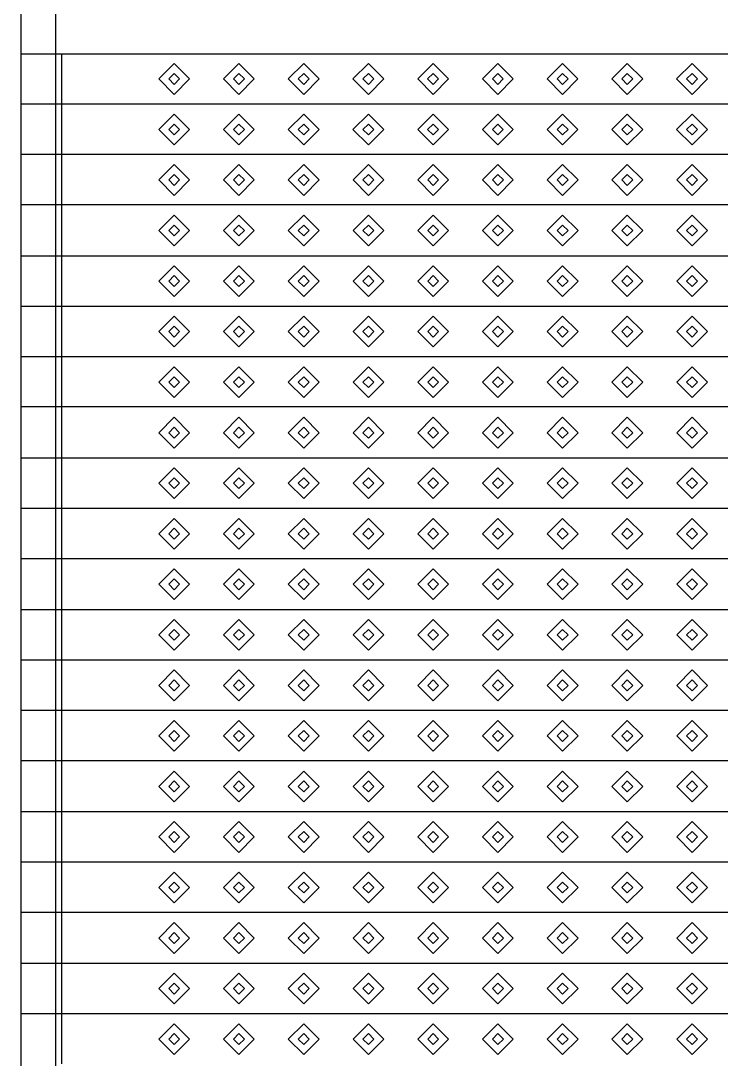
# Model space of a CAD drawing. Header units: metres. Extents: x 17 to 1264, y 17 to 859.
# Drawn here: x 453.6 to 571.9, y 478.3 to 653.7 of the extents above; entities that cross this region are included whole.
import ezdxf

# ---------------------------------------------------------------- set-up
doc = ezdxf.new("R2010")
doc.units = ezdxf.units.M
doc.layers.add('LINES', color=7, linetype='Continuous')
doc.layers.add('POLYLINES', color=4, linetype='Continuous')

msp = doc.modelspace()

# ---------------------------------------------------------------- linework, layer by layer
at = {"layer": 'LINES'}
for p, q in [((453.59, 792.86), (453.59, 205.06)), ((459.5, 223.49), (459.5, 767.95)), ((453.74, 648.14), (630.14, 648.14)), ((460.51, 631.15), (460.51, 648.14)), ((453.74, 639.65), (630.14, 639.65)), ((453.74, 631.15), (630.14, 631.15)), ((460.51, 614.02), (460.51, 631.15)), ((453.74, 622.66), (630.14, 622.66)), ((453.74, 614.02), (630.14, 614.02)), ((453.74, 605.52), (630.14, 605.52)), ((453.74, 597.02), (630.14, 597.02)), ((453.74, 588.53), (630.14, 588.53)), ((453.74, 579.89), (630.14, 579.89)), ((453.74, 571.39), (630.14, 571.39)), ((453.74, 562.9), (630.14, 562.9)), ((453.74, 554.26), (630.14, 554.26)), ((453.74, 545.76), (630.14, 545.76)), ((453.74, 537.26), (630.14, 537.26)), ((453.74, 528.77), (630.14, 528.77)), ((453.74, 520.13), (630.14, 520.13)), ((453.74, 511.63), (630.14, 511.63)), ((460.51, 494.5), (460.51, 511.63)), ((453.74, 503.14), (630.14, 503.14)), ((453.74, 494.5), (630.14, 494.5)), ((453.74, 486), (630.14, 486))]:
    msp.add_line(p, q, dxfattribs=at)
at = {"layer": 'POLYLINES'}
for points in [[(482.11, 643.88), (479.51, 646.48), (476.91, 643.88), (479.51, 641.28), (482.11, 643.88), (482.11, 643.88)], [(493.04, 643.88), (490.44, 646.48), (487.84, 643.88), (490.44, 641.28), (493.04, 643.88), (493.04, 643.88)], [(503.97, 643.88), (501.38, 646.48), (498.78, 643.88), (501.38, 641.28), (503.97, 643.88), (503.97, 643.88)], [(514.91, 643.88), (512.31, 646.48), (509.71, 643.88), (512.31, 641.28), (514.91, 643.88), (514.91, 643.88)], [(525.84, 643.88), (523.25, 646.48), (520.65, 643.88), (523.25, 641.28), (525.84, 643.88), (525.84, 643.88)], [(536.78, 643.88), (534.18, 646.48), (531.58, 643.88), (534.18, 641.28), (536.78, 643.88), (536.78, 643.88)], [(547.71, 643.88), (545.11, 646.48), (542.51, 643.88), (545.11, 641.28), (547.71, 643.88), (547.71, 643.88)], [(558.65, 643.88), (556.05, 646.48), (553.45, 643.88), (556.05, 641.28), (558.65, 643.88), (558.65, 643.88)], [(569.58, 643.88), (566.98, 646.48), (564.38, 643.88), (566.98, 641.28), (569.58, 643.88), (569.58, 643.88)], [(480.43, 643.88), (479.51, 644.8), (478.58, 643.88), (479.51, 642.96), (480.43, 643.88), (480.43, 643.88)], [(491.36, 643.88), (490.44, 644.8), (489.52, 643.88), (490.44, 642.96), (491.36, 643.88), (491.36, 643.88)], [(502.3, 643.88), (501.38, 644.8), (500.45, 643.88), (501.38, 642.96), (502.3, 643.88), (502.3, 643.88)], [(513.23, 643.88), (512.31, 644.8), (511.39, 643.88), (512.31, 642.96), (513.23, 643.88), (513.23, 643.88)], [(524.17, 643.88), (523.25, 644.8), (522.32, 643.88), (523.25, 642.96), (524.17, 643.88), (524.17, 643.88)], [(535.1, 643.88), (534.18, 644.8), (533.26, 643.88), (534.18, 642.96), (535.1, 643.88), (535.1, 643.88)], [(546.04, 643.88), (545.11, 644.8), (544.19, 643.88), (545.11, 642.96), (546.04, 643.88), (546.04, 643.88)], [(556.97, 643.88), (556.05, 644.8), (555.13, 643.88), (556.05, 642.96), (556.97, 643.88), (556.97, 643.88)], [(567.9, 643.88), (566.98, 644.8), (566.06, 643.88), (566.98, 642.96), (567.9, 643.88), (567.9, 643.88)], [(482.11, 635.34), (479.51, 637.94), (476.91, 635.34), (479.51, 632.74), (482.11, 635.34), (482.11, 635.34)], [(493.04, 635.34), (490.44, 637.94), (487.84, 635.34), (490.44, 632.74), (493.04, 635.34), (493.04, 635.34)], [(503.97, 635.34), (501.38, 637.94), (498.78, 635.34), (501.38, 632.74), (503.97, 635.34), (503.97, 635.34)], [(514.91, 635.34), (512.31, 637.94), (509.71, 635.34), (512.31, 632.74), (514.91, 635.34), (514.91, 635.34)], [(525.84, 635.34), (523.25, 637.94), (520.65, 635.34), (523.25, 632.74), (525.84, 635.34), (525.84, 635.34)], [(536.78, 635.34), (534.18, 637.94), (531.58, 635.34), (534.18, 632.74), (536.78, 635.34), (536.78, 635.34)], [(547.71, 635.34), (545.11, 637.94), (542.51, 635.34), (545.11, 632.74), (547.71, 635.34), (547.71, 635.34)], [(558.65, 635.34), (556.05, 637.94), (553.45, 635.34), (556.05, 632.74), (558.65, 635.34), (558.65, 635.34)], [(569.58, 635.34), (566.98, 637.94), (564.38, 635.34), (566.98, 632.74), (569.58, 635.34), (569.58, 635.34)], [(480.43, 635.34), (479.51, 636.26), (478.58, 635.34), (479.51, 634.42), (480.43, 635.34), (480.43, 635.34)], [(491.36, 635.34), (490.44, 636.26), (489.52, 635.34), (490.44, 634.42), (491.36, 635.34), (491.36, 635.34)], [(502.3, 635.34), (501.38, 636.26), (500.45, 635.34), (501.38, 634.42), (502.3, 635.34), (502.3, 635.34)], [(513.23, 635.34), (512.31, 636.26), (511.39, 635.34), (512.31, 634.42), (513.23, 635.34), (513.23, 635.34)], [(524.17, 635.34), (523.25, 636.26), (522.32, 635.34), (523.25, 634.42), (524.17, 635.34), (524.17, 635.34)], [(535.1, 635.34), (534.18, 636.26), (533.26, 635.34), (534.18, 634.42), (535.1, 635.34), (535.1, 635.34)], [(546.04, 635.34), (545.11, 636.26), (544.19, 635.34), (545.11, 634.42), (546.04, 635.34), (546.04, 635.34)], [(556.97, 635.34), (556.05, 636.26), (555.13, 635.34), (556.05, 634.42), (556.97, 635.34), (556.97, 635.34)], [(567.9, 635.34), (566.98, 636.26), (566.06, 635.34), (566.98, 634.42), (567.9, 635.34), (567.9, 635.34)], [(482.11, 626.82), (479.51, 629.41), (476.91, 626.82), (479.51, 624.22), (482.11, 626.82), (482.11, 626.82)], [(493.04, 626.82), (490.45, 629.41), (487.85, 626.82), (490.45, 624.22), (493.04, 626.82), (493.04, 626.82)], [(503.98, 626.82), (501.38, 629.41), (498.78, 626.82), (501.38, 624.22), (503.98, 626.82), (503.98, 626.82)], [(514.91, 626.82), (512.31, 629.41), (509.72, 626.82), (512.31, 624.22), (514.91, 626.82), (514.91, 626.82)], [(525.85, 626.82), (523.25, 629.41), (520.65, 626.82), (523.25, 624.22), (525.85, 626.82), (525.85, 626.82)], [(536.78, 626.82), (534.18, 629.41), (531.59, 626.82), (534.18, 624.22), (536.78, 626.82), (536.78, 626.82)], [(547.72, 626.82), (545.12, 629.41), (542.52, 626.82), (545.12, 624.22), (547.72, 626.82), (547.72, 626.82)], [(558.65, 626.82), (556.05, 629.41), (553.45, 626.82), (556.05, 624.22), (558.65, 626.82), (558.65, 626.82)], [(569.59, 626.82), (566.99, 629.41), (564.39, 626.82), (566.99, 624.22), (569.59, 626.82), (569.59, 626.82)], [(480.43, 626.82), (479.51, 627.74), (478.59, 626.82), (479.51, 625.89), (480.43, 626.82), (480.43, 626.82)], [(491.37, 626.82), (490.45, 627.74), (489.52, 626.82), (490.45, 625.89), (491.37, 626.82), (491.37, 626.82)], [(502.3, 626.82), (501.38, 627.74), (500.46, 626.82), (501.38, 625.89), (502.3, 626.82), (502.3, 626.82)], [(513.24, 626.82), (512.31, 627.74), (511.39, 626.82), (512.31, 625.89), (513.24, 626.82), (513.24, 626.82)], [(524.17, 626.82), (523.25, 627.74), (522.33, 626.82), (523.25, 625.89), (524.17, 626.82), (524.17, 626.82)], [(535.11, 626.82), (534.18, 627.74), (533.26, 626.82), (534.18, 625.89), (535.11, 626.82), (535.11, 626.82)], [(546.04, 626.82), (545.12, 627.74), (544.2, 626.82), (545.12, 625.89), (546.04, 626.82), (546.04, 626.82)], [(556.97, 626.82), (556.05, 627.74), (555.13, 626.82), (556.05, 625.89), (556.97, 626.82), (556.97, 626.82)], [(567.91, 626.82), (566.99, 627.74), (566.06, 626.82), (566.99, 625.89), (567.91, 626.82), (567.91, 626.82)], [(482.11, 618.28), (479.51, 620.88), (476.91, 618.28), (479.51, 615.68), (482.11, 618.28), (482.11, 618.28)], [(480.43, 618.28), (479.51, 619.2), (478.59, 618.28), (479.51, 617.36), (480.43, 618.28), (480.43, 618.28)], [(493.04, 618.28), (490.45, 620.88), (487.85, 618.28), (490.45, 615.68), (493.04, 618.28), (493.04, 618.28)], [(491.37, 618.28), (490.45, 619.2), (489.52, 618.28), (490.45, 617.36), (491.37, 618.28), (491.37, 618.28)], [(503.98, 618.28), (501.38, 620.88), (498.78, 618.28), (501.38, 615.68), (503.98, 618.28), (503.98, 618.28)], [(502.3, 618.28), (501.38, 619.2), (500.46, 618.28), (501.38, 617.36), (502.3, 618.28), (502.3, 618.28)], [(514.91, 618.28), (512.31, 620.88), (509.72, 618.28), (512.31, 615.68), (514.91, 618.28), (514.91, 618.28)], [(513.24, 618.28), (512.31, 619.2), (511.39, 618.28), (512.31, 617.36), (513.24, 618.28), (513.24, 618.28)], [(525.85, 618.28), (523.25, 620.88), (520.65, 618.28), (523.25, 615.68), (525.85, 618.28), (525.85, 618.28)], [(524.17, 618.28), (523.25, 619.2), (522.33, 618.28), (523.25, 617.36), (524.17, 618.28), (524.17, 618.28)], [(536.78, 618.28), (534.18, 620.88), (531.59, 618.28), (534.18, 615.68), (536.78, 618.28), (536.78, 618.28)], [(535.11, 618.28), (534.18, 619.2), (533.26, 618.28), (534.18, 617.36), (535.11, 618.28), (535.11, 618.28)], [(547.72, 618.28), (545.12, 620.88), (542.52, 618.28), (545.12, 615.68), (547.72, 618.28), (547.72, 618.28)], [(546.04, 618.28), (545.12, 619.2), (544.2, 618.28), (545.12, 617.36), (546.04, 618.28), (546.04, 618.28)], [(558.65, 618.28), (556.05, 620.88), (553.45, 618.28), (556.05, 615.68), (558.65, 618.28), (558.65, 618.28)], [(556.97, 618.28), (556.05, 619.2), (555.13, 618.28), (556.05, 617.36), (556.97, 618.28), (556.97, 618.28)], [(569.59, 618.28), (566.99, 620.88), (564.39, 618.28), (566.99, 615.68), (569.59, 618.28), (569.59, 618.28)], [(567.91, 618.28), (566.99, 619.2), (566.06, 618.28), (566.99, 617.36), (567.91, 618.28), (567.91, 618.28)], [(460.51, 605.52), (460.51, 614.02), (621.93, 614.02), (621.93, 605.52)], [(482.11, 609.74), (479.51, 612.34), (476.91, 609.74), (479.51, 607.15), (482.11, 609.74), (482.11, 609.74)], [(493.04, 609.74), (490.45, 612.34), (487.85, 609.74), (490.45, 607.15), (493.04, 609.74), (493.04, 609.74)], [(503.98, 609.74), (501.38, 612.34), (498.78, 609.74), (501.38, 607.15), (503.98, 609.74), (503.98, 609.74)], [(514.91, 609.74), (512.31, 612.34), (509.72, 609.74), (512.31, 607.15), (514.91, 609.74), (514.91, 609.74)], [(525.85, 609.74), (523.25, 612.34), (520.65, 609.74), (523.25, 607.15), (525.85, 609.74), (525.85, 609.74)], [(536.78, 609.74), (534.18, 612.34), (531.59, 609.74), (534.18, 607.15), (536.78, 609.74), (536.78, 609.74)], [(547.72, 609.74), (545.12, 612.34), (542.52, 609.74), (545.12, 607.15), (547.72, 609.74), (547.72, 609.74)], [(558.65, 609.74), (556.05, 612.34), (553.45, 609.74), (556.05, 607.15), (558.65, 609.74), (558.65, 609.74)], [(569.59, 609.74), (566.99, 612.34), (564.39, 609.74), (566.99, 607.15), (569.59, 609.74), (569.59, 609.74)], [(480.43, 609.74), (479.51, 610.67), (478.59, 609.74), (479.51, 608.82), (480.43, 609.74), (480.43, 609.74)], [(491.37, 609.74), (490.45, 610.67), (489.52, 609.74), (490.45, 608.82), (491.37, 609.74), (491.37, 609.74)], [(502.3, 609.74), (501.38, 610.67), (500.46, 609.74), (501.38, 608.82), (502.3, 609.74), (502.3, 609.74)], [(513.24, 609.74), (512.31, 610.67), (511.39, 609.74), (512.31, 608.82), (513.24, 609.74), (513.24, 609.74)], [(524.17, 609.74), (523.25, 610.67), (522.33, 609.74), (523.25, 608.82), (524.17, 609.74), (524.17, 609.74)], [(535.11, 609.74), (534.18, 610.67), (533.26, 609.74), (534.18, 608.82), (535.11, 609.74), (535.11, 609.74)], [(546.04, 609.74), (545.12, 610.67), (544.2, 609.74), (545.12, 608.82), (546.04, 609.74), (546.04, 609.74)], [(556.97, 609.74), (556.05, 610.67), (555.13, 609.74), (556.05, 608.82), (556.97, 609.74), (556.97, 609.74)], [(567.91, 609.74), (566.99, 610.67), (566.06, 609.74), (566.99, 608.82), (567.91, 609.74), (567.91, 609.74)], [(460.51, 597.02), (460.51, 605.52), (621.93, 605.52), (621.93, 597.02)], [(482.11, 601.21), (479.51, 603.81), (476.91, 601.21), (479.51, 598.61), (482.11, 601.21), (482.11, 601.21)], [(493.04, 601.21), (490.45, 603.81), (487.85, 601.21), (490.45, 598.61), (493.04, 601.21), (493.04, 601.21)], [(503.98, 601.21), (501.38, 603.81), (498.78, 601.21), (501.38, 598.61), (503.98, 601.21), (503.98, 601.21)], [(514.91, 601.21), (512.31, 603.81), (509.72, 601.21), (512.31, 598.61), (514.91, 601.21), (514.91, 601.21)], [(525.85, 601.21), (523.25, 603.81), (520.65, 601.21), (523.25, 598.61), (525.85, 601.21), (525.85, 601.21)], [(536.78, 601.21), (534.18, 603.81), (531.59, 601.21), (534.18, 598.61), (536.78, 601.21), (536.78, 601.21)], [(547.72, 601.21), (545.12, 603.81), (542.52, 601.21), (545.12, 598.61), (547.72, 601.21), (547.72, 601.21)], [(558.65, 601.21), (556.05, 603.81), (553.45, 601.21), (556.05, 598.61), (558.65, 601.21), (558.65, 601.21)], [(569.59, 601.21), (566.99, 603.81), (564.39, 601.21), (566.99, 598.61), (569.59, 601.21), (569.59, 601.21)], [(480.43, 601.21), (479.51, 602.13), (478.59, 601.21), (479.51, 600.29), (480.43, 601.21), (480.43, 601.21)], [(491.37, 601.21), (490.45, 602.13), (489.52, 601.21), (490.45, 600.29), (491.37, 601.21), (491.37, 601.21)], [(502.3, 601.21), (501.38, 602.13), (500.46, 601.21), (501.38, 600.29), (502.3, 601.21), (502.3, 601.21)], [(513.24, 601.21), (512.31, 602.13), (511.39, 601.21), (512.31, 600.29), (513.24, 601.21), (513.24, 601.21)], [(524.17, 601.21), (523.25, 602.13), (522.33, 601.21), (523.25, 600.29), (524.17, 601.21), (524.17, 601.21)], [(535.11, 601.21), (534.18, 602.13), (533.26, 601.21), (534.18, 600.29), (535.11, 601.21), (535.11, 601.21)], [(546.04, 601.21), (545.12, 602.13), (544.2, 601.21), (545.12, 600.29), (546.04, 601.21), (546.04, 601.21)], [(556.97, 601.21), (556.05, 602.13), (555.13, 601.21), (556.05, 600.29), (556.97, 601.21), (556.97, 601.21)], [(567.91, 601.21), (566.99, 602.13), (566.06, 601.21), (566.99, 600.29), (567.91, 601.21), (567.91, 601.21)], [(460.51, 588.53), (460.51, 597.02), (621.93, 597.02), (621.93, 588.53)], [(482.11, 592.67), (479.51, 595.27), (476.91, 592.67), (479.51, 590.07), (482.11, 592.67), (482.11, 592.67)], [(493.04, 592.67), (490.45, 595.27), (487.85, 592.67), (490.45, 590.07), (493.04, 592.67), (493.04, 592.67)], [(503.98, 592.67), (501.38, 595.27), (498.78, 592.67), (501.38, 590.07), (503.98, 592.67), (503.98, 592.67)], [(514.91, 592.67), (512.31, 595.27), (509.72, 592.67), (512.31, 590.07), (514.91, 592.67), (514.91, 592.67)], [(525.85, 592.67), (523.25, 595.27), (520.65, 592.67), (523.25, 590.07), (525.85, 592.67), (525.85, 592.67)], [(536.78, 592.67), (534.18, 595.27), (531.59, 592.67), (534.18, 590.07), (536.78, 592.67), (536.78, 592.67)], [(547.72, 592.67), (545.12, 595.27), (542.52, 592.67), (545.12, 590.07), (547.72, 592.67), (547.72, 592.67)], [(558.65, 592.67), (556.05, 595.27), (553.45, 592.67), (556.05, 590.07), (558.65, 592.67), (558.65, 592.67)], [(569.59, 592.67), (566.99, 595.27), (564.39, 592.67), (566.99, 590.07), (569.59, 592.67), (569.59, 592.67)], [(480.43, 592.67), (479.51, 593.59), (478.59, 592.67), (479.51, 591.75), (480.43, 592.67), (480.43, 592.67)], [(491.37, 592.67), (490.45, 593.59), (489.52, 592.67), (490.45, 591.75), (491.37, 592.67), (491.37, 592.67)], [(502.3, 592.67), (501.38, 593.59), (500.46, 592.67), (501.38, 591.75), (502.3, 592.67), (502.3, 592.67)], [(513.24, 592.67), (512.31, 593.59), (511.39, 592.67), (512.31, 591.75), (513.24, 592.67), (513.24, 592.67)], [(524.17, 592.67), (523.25, 593.59), (522.33, 592.67), (523.25, 591.75), (524.17, 592.67), (524.17, 592.67)], [(535.11, 592.67), (534.18, 593.59), (533.26, 592.67), (534.18, 591.75), (535.11, 592.67), (535.11, 592.67)], [(546.04, 592.67), (545.12, 593.59), (544.2, 592.67), (545.12, 591.75), (546.04, 592.67), (546.04, 592.67)], [(556.97, 592.67), (556.05, 593.59), (555.13, 592.67), (556.05, 591.75), (556.97, 592.67), (556.97, 592.67)], [(567.91, 592.67), (566.99, 593.59), (566.06, 592.67), (566.99, 591.75), (567.91, 592.67), (567.91, 592.67)], [(460.51, 579.89), (460.51, 588.53), (621.93, 588.53), (621.93, 579.89)], [(482.11, 584.13), (479.51, 586.73), (476.91, 584.13), (479.51, 581.54), (482.11, 584.13), (482.11, 584.13)], [(493.04, 584.13), (490.45, 586.73), (487.85, 584.13), (490.45, 581.54), (493.04, 584.13), (493.04, 584.13)], [(503.98, 584.13), (501.38, 586.73), (498.78, 584.13), (501.38, 581.54), (503.98, 584.13), (503.98, 584.13)], [(514.91, 584.13), (512.31, 586.73), (509.72, 584.13), (512.31, 581.54), (514.91, 584.13), (514.91, 584.13)], [(525.85, 584.13), (523.25, 586.73), (520.65, 584.13), (523.25, 581.54), (525.85, 584.13), (525.85, 584.13)], [(536.78, 584.13), (534.18, 586.73), (531.59, 584.13), (534.18, 581.54), (536.78, 584.13), (536.78, 584.13)], [(547.72, 584.13), (545.12, 586.73), (542.52, 584.13), (545.12, 581.54), (547.72, 584.13), (547.72, 584.13)], [(558.65, 584.13), (556.05, 586.73), (553.45, 584.13), (556.05, 581.54), (558.65, 584.13), (558.65, 584.13)], [(569.59, 584.13), (566.99, 586.73), (564.39, 584.13), (566.99, 581.54), (569.59, 584.13), (569.59, 584.13)], [(480.43, 584.13), (479.51, 585.06), (478.59, 584.13), (479.51, 583.21), (480.43, 584.13), (480.43, 584.13)], [(491.37, 584.13), (490.45, 585.06), (489.52, 584.13), (490.45, 583.21), (491.37, 584.13), (491.37, 584.13)], [(502.3, 584.13), (501.38, 585.06), (500.46, 584.13), (501.38, 583.21), (502.3, 584.13), (502.3, 584.13)], [(513.24, 584.13), (512.31, 585.06), (511.39, 584.13), (512.31, 583.21), (513.24, 584.13), (513.24, 584.13)], [(524.17, 584.13), (523.25, 585.06), (522.33, 584.13), (523.25, 583.21), (524.17, 584.13), (524.17, 584.13)], [(535.11, 584.13), (534.18, 585.06), (533.26, 584.13), (534.18, 583.21), (535.11, 584.13), (535.11, 584.13)], [(546.04, 584.13), (545.12, 585.06), (544.2, 584.13), (545.12, 583.21), (546.04, 584.13), (546.04, 584.13)], [(556.97, 584.13), (556.05, 585.06), (555.13, 584.13), (556.05, 583.21), (556.97, 584.13), (556.97, 584.13)], [(567.91, 584.13), (566.99, 585.06), (566.06, 584.13), (566.99, 583.21), (567.91, 584.13), (567.91, 584.13)], [(460.51, 571.39), (460.51, 579.89), (621.93, 579.89), (621.93, 571.39)], [(482.11, 575.6), (479.51, 578.2), (476.91, 575.6), (479.51, 573), (482.11, 575.6), (482.11, 575.6)], [(493.04, 575.6), (490.45, 578.2), (487.85, 575.6), (490.45, 573), (493.04, 575.6), (493.04, 575.6)], [(503.98, 575.6), (501.38, 578.2), (498.78, 575.6), (501.38, 573), (503.98, 575.6), (503.98, 575.6)], [(514.91, 575.6), (512.31, 578.2), (509.72, 575.6), (512.31, 573), (514.91, 575.6), (514.91, 575.6)], [(525.85, 575.6), (523.25, 578.2), (520.65, 575.6), (523.25, 573), (525.85, 575.6), (525.85, 575.6)], [(536.78, 575.6), (534.18, 578.2), (531.59, 575.6), (534.18, 573), (536.78, 575.6), (536.78, 575.6)], [(547.72, 575.6), (545.12, 578.2), (542.52, 575.6), (545.12, 573), (547.72, 575.6), (547.72, 575.6)], [(558.65, 575.6), (556.05, 578.2), (553.45, 575.6), (556.05, 573), (558.65, 575.6), (558.65, 575.6)], [(569.59, 575.6), (566.99, 578.2), (564.39, 575.6), (566.99, 573), (569.59, 575.6), (569.59, 575.6)], [(480.43, 575.6), (479.51, 576.52), (478.59, 575.6), (479.51, 574.68), (480.43, 575.6), (480.43, 575.6)], [(491.37, 575.6), (490.45, 576.52), (489.52, 575.6), (490.45, 574.68), (491.37, 575.6), (491.37, 575.6)], [(502.3, 575.6), (501.38, 576.52), (500.46, 575.6), (501.38, 574.68), (502.3, 575.6), (502.3, 575.6)], [(513.24, 575.6), (512.31, 576.52), (511.39, 575.6), (512.31, 574.68), (513.24, 575.6), (513.24, 575.6)], [(524.17, 575.6), (523.25, 576.52), (522.33, 575.6), (523.25, 574.68), (524.17, 575.6), (524.17, 575.6)], [(535.11, 575.6), (534.18, 576.52), (533.26, 575.6), (534.18, 574.68), (535.11, 575.6), (535.11, 575.6)], [(546.04, 575.6), (545.12, 576.52), (544.2, 575.6), (545.12, 574.68), (546.04, 575.6), (546.04, 575.6)], [(556.97, 575.6), (556.05, 576.52), (555.13, 575.6), (556.05, 574.68), (556.97, 575.6), (556.97, 575.6)], [(567.91, 575.6), (566.99, 576.52), (566.06, 575.6), (566.99, 574.68), (567.91, 575.6), (567.91, 575.6)], [(460.51, 562.9), (460.51, 571.39), (621.93, 571.39), (621.93, 562.9)], [(482.11, 567.06), (479.51, 569.66), (476.91, 567.06), (479.51, 564.46), (482.11, 567.06), (482.11, 567.06)], [(493.04, 567.06), (490.45, 569.66), (487.85, 567.06), (490.45, 564.46), (493.04, 567.06), (493.04, 567.06)], [(503.98, 567.06), (501.38, 569.66), (498.78, 567.06), (501.38, 564.46), (503.98, 567.06), (503.98, 567.06)], [(514.91, 567.06), (512.31, 569.66), (509.72, 567.06), (512.31, 564.46), (514.91, 567.06), (514.91, 567.06)], [(525.85, 567.06), (523.25, 569.66), (520.65, 567.06), (523.25, 564.46), (525.85, 567.06), (525.85, 567.06)], [(536.78, 567.06), (534.18, 569.66), (531.59, 567.06), (534.18, 564.46), (536.78, 567.06), (536.78, 567.06)], [(547.72, 567.06), (545.12, 569.66), (542.52, 567.06), (545.12, 564.46), (547.72, 567.06), (547.72, 567.06)], [(558.65, 567.06), (556.05, 569.66), (553.45, 567.06), (556.05, 564.46), (558.65, 567.06), (558.65, 567.06)], [(569.59, 567.06), (566.99, 569.66), (564.39, 567.06), (566.99, 564.46), (569.59, 567.06), (569.59, 567.06)], [(480.43, 567.06), (479.51, 567.98), (478.59, 567.06), (479.51, 566.14), (480.43, 567.06), (480.43, 567.06)], [(491.37, 567.06), (490.45, 567.98), (489.52, 567.06), (490.45, 566.14), (491.37, 567.06), (491.37, 567.06)], [(502.3, 567.06), (501.38, 567.98), (500.46, 567.06), (501.38, 566.14), (502.3, 567.06), (502.3, 567.06)], [(513.24, 567.06), (512.31, 567.98), (511.39, 567.06), (512.31, 566.14), (513.24, 567.06), (513.24, 567.06)], [(524.17, 567.06), (523.25, 567.98), (522.33, 567.06), (523.25, 566.14), (524.17, 567.06), (524.17, 567.06)], [(535.11, 567.06), (534.18, 567.98), (533.26, 567.06), (534.18, 566.14), (535.11, 567.06), (535.11, 567.06)], [(546.04, 567.06), (545.12, 567.98), (544.2, 567.06), (545.12, 566.14), (546.04, 567.06), (546.04, 567.06)], [(556.97, 567.06), (556.05, 567.98), (555.13, 567.06), (556.05, 566.14), (556.97, 567.06), (556.97, 567.06)], [(567.91, 567.06), (566.99, 567.98), (566.06, 567.06), (566.99, 566.14), (567.91, 567.06), (567.91, 567.06)], [(460.51, 554.26), (460.51, 562.9), (621.93, 562.9), (621.93, 554.26)], [(482.11, 558.52), (479.51, 561.12), (476.91, 558.52), (479.51, 555.93), (482.11, 558.52), (482.11, 558.52)], [(493.04, 558.52), (490.45, 561.12), (487.85, 558.52), (490.45, 555.93), (493.04, 558.52), (493.04, 558.52)], [(503.98, 558.52), (501.38, 561.12), (498.78, 558.52), (501.38, 555.93), (503.98, 558.52), (503.98, 558.52)], [(514.91, 558.52), (512.31, 561.12), (509.72, 558.52), (512.31, 555.93), (514.91, 558.52), (514.91, 558.52)], [(525.85, 558.52), (523.25, 561.12), (520.65, 558.52), (523.25, 555.93), (525.85, 558.52), (525.85, 558.52)], [(536.78, 558.52), (534.18, 561.12), (531.59, 558.52), (534.18, 555.93), (536.78, 558.52), (536.78, 558.52)], [(547.72, 558.52), (545.12, 561.12), (542.52, 558.52), (545.12, 555.93), (547.72, 558.52), (547.72, 558.52)], [(558.65, 558.52), (556.05, 561.12), (553.45, 558.52), (556.05, 555.93), (558.65, 558.52), (558.65, 558.52)], [(569.59, 558.52), (566.99, 561.12), (564.39, 558.52), (566.99, 555.93), (569.59, 558.52), (569.59, 558.52)], [(480.43, 558.52), (479.51, 559.45), (478.59, 558.52), (479.51, 557.6), (480.43, 558.52), (480.43, 558.52)], [(491.37, 558.52), (490.45, 559.45), (489.52, 558.52), (490.45, 557.6), (491.37, 558.52), (491.37, 558.52)], [(502.3, 558.52), (501.38, 559.45), (500.46, 558.52), (501.38, 557.6), (502.3, 558.52), (502.3, 558.52)], [(513.24, 558.52), (512.31, 559.45), (511.39, 558.52), (512.31, 557.6), (513.24, 558.52), (513.24, 558.52)], [(524.17, 558.52), (523.25, 559.45), (522.33, 558.52), (523.25, 557.6), (524.17, 558.52), (524.17, 558.52)], [(535.11, 558.52), (534.18, 559.45), (533.26, 558.52), (534.18, 557.6), (535.11, 558.52), (535.11, 558.52)], [(546.04, 558.52), (545.12, 559.45), (544.2, 558.52), (545.12, 557.6), (546.04, 558.52), (546.04, 558.52)], [(556.97, 558.52), (556.05, 559.45), (555.13, 558.52), (556.05, 557.6), (556.97, 558.52), (556.97, 558.52)], [(567.91, 558.52), (566.99, 559.45), (566.06, 558.52), (566.99, 557.6), (567.91, 558.52), (567.91, 558.52)], [(460.51, 545.76), (460.51, 554.26), (621.93, 554.26), (621.93, 545.76)], [(482.11, 549.99), (479.51, 552.59), (476.91, 549.99), (479.51, 547.39), (482.11, 549.99), (482.11, 549.99)], [(493.04, 549.99), (490.45, 552.59), (487.85, 549.99), (490.45, 547.39), (493.04, 549.99), (493.04, 549.99)], [(503.98, 549.99), (501.38, 552.59), (498.78, 549.99), (501.38, 547.39), (503.98, 549.99), (503.98, 549.99)], [(514.91, 549.99), (512.31, 552.59), (509.72, 549.99), (512.31, 547.39), (514.91, 549.99), (514.91, 549.99)], [(525.85, 549.99), (523.25, 552.59), (520.65, 549.99), (523.25, 547.39), (525.85, 549.99), (525.85, 549.99)], [(536.78, 549.99), (534.18, 552.59), (531.59, 549.99), (534.18, 547.39), (536.78, 549.99), (536.78, 549.99)], [(547.72, 549.99), (545.12, 552.59), (542.52, 549.99), (545.12, 547.39), (547.72, 549.99), (547.72, 549.99)], [(558.65, 549.99), (556.05, 552.59), (553.45, 549.99), (556.05, 547.39), (558.65, 549.99), (558.65, 549.99)], [(569.59, 549.99), (566.99, 552.59), (564.39, 549.99), (566.99, 547.39), (569.59, 549.99), (569.59, 549.99)], [(480.43, 549.99), (479.51, 550.91), (478.59, 549.99), (479.51, 549.07), (480.43, 549.99), (480.43, 549.99)], [(491.37, 549.99), (490.45, 550.91), (489.52, 549.99), (490.45, 549.07), (491.37, 549.99), (491.37, 549.99)], [(502.3, 549.99), (501.38, 550.91), (500.46, 549.99), (501.38, 549.07), (502.3, 549.99), (502.3, 549.99)], [(513.24, 549.99), (512.31, 550.91), (511.39, 549.99), (512.31, 549.07), (513.24, 549.99), (513.24, 549.99)], [(524.17, 549.99), (523.25, 550.91), (522.33, 549.99), (523.25, 549.07), (524.17, 549.99), (524.17, 549.99)], [(535.11, 549.99), (534.18, 550.91), (533.26, 549.99), (534.18, 549.07), (535.11, 549.99), (535.11, 549.99)], [(546.04, 549.99), (545.12, 550.91), (544.2, 549.99), (545.12, 549.07), (546.04, 549.99), (546.04, 549.99)], [(556.97, 549.99), (556.05, 550.91), (555.13, 549.99), (556.05, 549.07), (556.97, 549.99), (556.97, 549.99)], [(567.91, 549.99), (566.99, 550.91), (566.06, 549.99), (566.99, 549.07), (567.91, 549.99), (567.91, 549.99)], [(460.51, 537.26), (460.51, 545.76), (621.93, 545.76), (621.93, 537.26)], [(482.11, 541.45), (479.51, 544.05), (476.91, 541.45), (479.51, 538.85), (482.11, 541.45), (482.11, 541.45)], [(493.04, 541.45), (490.45, 544.05), (487.85, 541.45), (490.45, 538.85), (493.04, 541.45), (493.04, 541.45)], [(503.98, 541.45), (501.38, 544.05), (498.78, 541.45), (501.38, 538.85), (503.98, 541.45), (503.98, 541.45)], [(514.91, 541.45), (512.31, 544.05), (509.72, 541.45), (512.31, 538.85), (514.91, 541.45), (514.91, 541.45)], [(525.85, 541.45), (523.25, 544.05), (520.65, 541.45), (523.25, 538.85), (525.85, 541.45), (525.85, 541.45)], [(536.78, 541.45), (534.18, 544.05), (531.59, 541.45), (534.18, 538.85), (536.78, 541.45), (536.78, 541.45)], [(547.72, 541.45), (545.12, 544.05), (542.52, 541.45), (545.12, 538.85), (547.72, 541.45), (547.72, 541.45)], [(558.65, 541.45), (556.05, 544.05), (553.45, 541.45), (556.05, 538.85), (558.65, 541.45), (558.65, 541.45)], [(569.59, 541.45), (566.99, 544.05), (564.39, 541.45), (566.99, 538.85), (569.59, 541.45), (569.59, 541.45)], [(480.43, 541.45), (479.51, 542.37), (478.59, 541.45), (479.51, 540.53), (480.43, 541.45), (480.43, 541.45)], [(491.37, 541.45), (490.45, 542.37), (489.52, 541.45), (490.45, 540.53), (491.37, 541.45), (491.37, 541.45)], [(502.3, 541.45), (501.38, 542.37), (500.46, 541.45), (501.38, 540.53), (502.3, 541.45), (502.3, 541.45)], [(513.24, 541.45), (512.31, 542.37), (511.39, 541.45), (512.31, 540.53), (513.24, 541.45), (513.24, 541.45)], [(524.17, 541.45), (523.25, 542.37), (522.33, 541.45), (523.25, 540.53), (524.17, 541.45), (524.17, 541.45)], [(535.11, 541.45), (534.18, 542.37), (533.26, 541.45), (534.18, 540.53), (535.11, 541.45), (535.11, 541.45)], [(546.04, 541.45), (545.12, 542.37), (544.2, 541.45), (545.12, 540.53), (546.04, 541.45), (546.04, 541.45)], [(556.97, 541.45), (556.05, 542.37), (555.13, 541.45), (556.05, 540.53), (556.97, 541.45), (556.97, 541.45)], [(567.91, 541.45), (566.99, 542.37), (566.06, 541.45), (566.99, 540.53), (567.91, 541.45), (567.91, 541.45)], [(460.51, 528.77), (460.51, 537.26), (621.93, 537.26), (621.93, 528.77)], [(482.11, 532.92), (479.51, 535.51), (476.91, 532.92), (479.51, 530.32), (482.11, 532.92), (482.11, 532.92)], [(493.04, 532.92), (490.45, 535.51), (487.85, 532.92), (490.45, 530.32), (493.04, 532.92), (493.04, 532.92)], [(503.98, 532.92), (501.38, 535.51), (498.78, 532.92), (501.38, 530.32), (503.98, 532.92), (503.98, 532.92)], [(514.91, 532.92), (512.31, 535.51), (509.72, 532.92), (512.31, 530.32), (514.91, 532.92), (514.91, 532.92)], [(525.85, 532.92), (523.25, 535.51), (520.65, 532.92), (523.25, 530.32), (525.85, 532.92), (525.85, 532.92)], [(536.78, 532.92), (534.18, 535.51), (531.59, 532.92), (534.18, 530.32), (536.78, 532.92), (536.78, 532.92)], [(547.72, 532.92), (545.12, 535.51), (542.52, 532.92), (545.12, 530.32), (547.72, 532.92), (547.72, 532.92)], [(558.65, 532.92), (556.05, 535.51), (553.45, 532.92), (556.05, 530.32), (558.65, 532.92), (558.65, 532.92)], [(569.59, 532.92), (566.99, 535.51), (564.39, 532.92), (566.99, 530.32), (569.59, 532.92), (569.59, 532.92)], [(480.43, 532.92), (479.51, 533.84), (478.59, 532.92), (479.51, 531.99), (480.43, 532.92), (480.43, 532.92)], [(491.37, 532.92), (490.45, 533.84), (489.52, 532.92), (490.45, 531.99), (491.37, 532.92), (491.37, 532.92)], [(502.3, 532.92), (501.38, 533.84), (500.46, 532.92), (501.38, 531.99), (502.3, 532.92), (502.3, 532.92)], [(513.24, 532.92), (512.31, 533.84), (511.39, 532.92), (512.31, 531.99), (513.24, 532.92), (513.24, 532.92)], [(524.17, 532.92), (523.25, 533.84), (522.33, 532.92), (523.25, 531.99), (524.17, 532.92), (524.17, 532.92)], [(535.11, 532.92), (534.18, 533.84), (533.26, 532.92), (534.18, 531.99), (535.11, 532.92), (535.11, 532.92)], [(546.04, 532.92), (545.12, 533.84), (544.2, 532.92), (545.12, 531.99), (546.04, 532.92), (546.04, 532.92)], [(556.97, 532.92), (556.05, 533.84), (555.13, 532.92), (556.05, 531.99), (556.97, 532.92), (556.97, 532.92)], [(567.91, 532.92), (566.99, 533.84), (566.06, 532.92), (566.99, 531.99), (567.91, 532.92), (567.91, 532.92)], [(460.51, 520.13), (460.51, 528.77), (621.93, 528.77), (621.93, 520.13)], [(482.11, 524.38), (479.51, 526.98), (476.91, 524.38), (479.51, 521.78), (482.11, 524.38), (482.11, 524.38)], [(493.04, 524.38), (490.45, 526.98), (487.85, 524.38), (490.45, 521.78), (493.04, 524.38), (493.04, 524.38)], [(503.98, 524.38), (501.38, 526.98), (498.78, 524.38), (501.38, 521.78), (503.98, 524.38), (503.98, 524.38)], [(514.91, 524.38), (512.31, 526.98), (509.72, 524.38), (512.31, 521.78), (514.91, 524.38), (514.91, 524.38)], [(525.85, 524.38), (523.25, 526.98), (520.65, 524.38), (523.25, 521.78), (525.85, 524.38), (525.85, 524.38)], [(536.78, 524.38), (534.18, 526.98), (531.59, 524.38), (534.18, 521.78), (536.78, 524.38), (536.78, 524.38)], [(547.72, 524.38), (545.12, 526.98), (542.52, 524.38), (545.12, 521.78), (547.72, 524.38), (547.72, 524.38)], [(558.65, 524.38), (556.05, 526.98), (553.45, 524.38), (556.05, 521.78), (558.65, 524.38), (558.65, 524.38)], [(569.59, 524.38), (566.99, 526.98), (564.39, 524.38), (566.99, 521.78), (569.59, 524.38), (569.59, 524.38)], [(480.43, 524.38), (479.51, 525.3), (478.59, 524.38), (479.51, 523.46), (480.43, 524.38), (480.43, 524.38)], [(491.37, 524.38), (490.45, 525.3), (489.52, 524.38), (490.45, 523.46), (491.37, 524.38), (491.37, 524.38)], [(502.3, 524.38), (501.38, 525.3), (500.46, 524.38), (501.38, 523.46), (502.3, 524.38), (502.3, 524.38)], [(513.24, 524.38), (512.31, 525.3), (511.39, 524.38), (512.31, 523.46), (513.24, 524.38), (513.24, 524.38)], [(524.17, 524.38), (523.25, 525.3), (522.33, 524.38), (523.25, 523.46), (524.17, 524.38), (524.17, 524.38)], [(535.11, 524.38), (534.18, 525.3), (533.26, 524.38), (534.18, 523.46), (535.11, 524.38), (535.11, 524.38)], [(546.04, 524.38), (545.12, 525.3), (544.2, 524.38), (545.12, 523.46), (546.04, 524.38), (546.04, 524.38)], [(556.97, 524.38), (556.05, 525.3), (555.13, 524.38), (556.05, 523.46), (556.97, 524.38), (556.97, 524.38)], [(567.91, 524.38), (566.99, 525.3), (566.06, 524.38), (566.99, 523.46), (567.91, 524.38), (567.91, 524.38)], [(460.51, 511.63), (460.51, 520.13), (621.93, 520.13), (621.93, 511.63)], [(482.11, 515.84), (479.51, 518.44), (476.91, 515.84), (479.51, 513.24), (482.11, 515.84), (482.11, 515.84)], [(493.04, 515.84), (490.45, 518.44), (487.85, 515.84), (490.45, 513.24), (493.04, 515.84), (493.04, 515.84)], [(503.98, 515.84), (501.38, 518.44), (498.78, 515.84), (501.38, 513.24), (503.98, 515.84), (503.98, 515.84)], [(514.91, 515.84), (512.31, 518.44), (509.72, 515.84), (512.31, 513.24), (514.91, 515.84), (514.91, 515.84)], [(525.85, 515.84), (523.25, 518.44), (520.65, 515.84), (523.25, 513.24), (525.85, 515.84), (525.85, 515.84)], [(536.78, 515.84), (534.18, 518.44), (531.59, 515.84), (534.18, 513.24), (536.78, 515.84), (536.78, 515.84)], [(547.72, 515.84), (545.12, 518.44), (542.52, 515.84), (545.12, 513.24), (547.72, 515.84), (547.72, 515.84)], [(558.65, 515.84), (556.05, 518.44), (553.45, 515.84), (556.05, 513.24), (558.65, 515.84), (558.65, 515.84)], [(569.59, 515.84), (566.99, 518.44), (564.39, 515.84), (566.99, 513.24), (569.59, 515.84), (569.59, 515.84)], [(480.43, 515.84), (479.51, 516.76), (478.59, 515.84), (479.51, 514.92), (480.43, 515.84), (480.43, 515.84)], [(491.37, 515.84), (490.45, 516.76), (489.52, 515.84), (490.45, 514.92), (491.37, 515.84), (491.37, 515.84)], [(502.3, 515.84), (501.38, 516.76), (500.46, 515.84), (501.38, 514.92), (502.3, 515.84), (502.3, 515.84)], [(513.24, 515.84), (512.31, 516.76), (511.39, 515.84), (512.31, 514.92), (513.24, 515.84), (513.24, 515.84)], [(524.17, 515.84), (523.25, 516.76), (522.33, 515.84), (523.25, 514.92), (524.17, 515.84), (524.17, 515.84)], [(535.11, 515.84), (534.18, 516.76), (533.26, 515.84), (534.18, 514.92), (535.11, 515.84), (535.11, 515.84)], [(546.04, 515.84), (545.12, 516.76), (544.2, 515.84), (545.12, 514.92), (546.04, 515.84), (546.04, 515.84)], [(556.97, 515.84), (556.05, 516.76), (555.13, 515.84), (556.05, 514.92), (556.97, 515.84), (556.97, 515.84)], [(567.91, 515.84), (566.99, 516.76), (566.06, 515.84), (566.99, 514.92), (567.91, 515.84), (567.91, 515.84)], [(482.11, 507.31), (479.51, 509.9), (476.91, 507.31), (479.51, 504.71), (482.11, 507.31), (482.11, 507.31)], [(493.04, 507.31), (490.45, 509.9), (487.85, 507.31), (490.45, 504.71), (493.04, 507.31), (493.04, 507.31)], [(503.98, 507.31), (501.38, 509.9), (498.78, 507.31), (501.38, 504.71), (503.98, 507.31), (503.98, 507.31)], [(514.91, 507.31), (512.31, 509.9), (509.72, 507.31), (512.31, 504.71), (514.91, 507.31), (514.91, 507.31)], [(525.85, 507.31), (523.25, 509.9), (520.65, 507.31), (523.25, 504.71), (525.85, 507.31), (525.85, 507.31)], [(536.78, 507.31), (534.18, 509.9), (531.59, 507.31), (534.18, 504.71), (536.78, 507.31), (536.78, 507.31)], [(547.72, 507.31), (545.12, 509.9), (542.52, 507.31), (545.12, 504.71), (547.72, 507.31), (547.72, 507.31)], [(558.65, 507.31), (556.05, 509.9), (553.45, 507.31), (556.05, 504.71), (558.65, 507.31), (558.65, 507.31)], [(569.59, 507.31), (566.99, 509.9), (564.39, 507.31), (566.99, 504.71), (569.59, 507.31), (569.59, 507.31)], [(480.43, 507.31), (479.51, 508.23), (478.59, 507.31), (479.51, 506.38), (480.43, 507.31), (480.43, 507.31)], [(491.37, 507.31), (490.45, 508.23), (489.52, 507.31), (490.45, 506.38), (491.37, 507.31), (491.37, 507.31)], [(502.3, 507.31), (501.38, 508.23), (500.46, 507.31), (501.38, 506.38), (502.3, 507.31), (502.3, 507.31)], [(513.24, 507.31), (512.31, 508.23), (511.39, 507.31), (512.31, 506.38), (513.24, 507.31), (513.24, 507.31)], [(524.17, 507.31), (523.25, 508.23), (522.33, 507.31), (523.25, 506.38), (524.17, 507.31), (524.17, 507.31)], [(535.11, 507.31), (534.18, 508.23), (533.26, 507.31), (534.18, 506.38), (535.11, 507.31), (535.11, 507.31)], [(546.04, 507.31), (545.12, 508.23), (544.2, 507.31), (545.12, 506.38), (546.04, 507.31), (546.04, 507.31)], [(556.97, 507.31), (556.05, 508.23), (555.13, 507.31), (556.05, 506.38), (556.97, 507.31), (556.97, 507.31)], [(567.91, 507.31), (566.99, 508.23), (566.06, 507.31), (566.99, 506.38), (567.91, 507.31), (567.91, 507.31)], [(482.11, 498.77), (479.51, 501.37), (476.91, 498.77), (479.51, 496.17), (482.11, 498.77), (482.11, 498.77)], [(493.04, 498.77), (490.45, 501.37), (487.85, 498.77), (490.45, 496.17), (493.04, 498.77), (493.04, 498.77)], [(503.98, 498.77), (501.38, 501.37), (498.78, 498.77), (501.38, 496.17), (503.98, 498.77), (503.98, 498.77)], [(514.91, 498.77), (512.31, 501.37), (509.72, 498.77), (512.31, 496.17), (514.91, 498.77), (514.91, 498.77)], [(525.85, 498.77), (523.25, 501.37), (520.65, 498.77), (523.25, 496.17), (525.85, 498.77), (525.85, 498.77)], [(536.78, 498.77), (534.18, 501.37), (531.59, 498.77), (534.18, 496.17), (536.78, 498.77), (536.78, 498.77)], [(547.72, 498.77), (545.12, 501.37), (542.52, 498.77), (545.12, 496.17), (547.72, 498.77), (547.72, 498.77)], [(558.65, 498.77), (556.05, 501.37), (553.45, 498.77), (556.05, 496.17), (558.65, 498.77), (558.65, 498.77)], [(569.59, 498.77), (566.99, 501.37), (564.39, 498.77), (566.99, 496.17), (569.59, 498.77), (569.59, 498.77)], [(480.43, 498.77), (479.51, 499.69), (478.59, 498.77), (479.51, 497.85), (480.43, 498.77), (480.43, 498.77)], [(491.37, 498.77), (490.45, 499.69), (489.52, 498.77), (490.45, 497.85), (491.37, 498.77), (491.37, 498.77)], [(502.3, 498.77), (501.38, 499.69), (500.46, 498.77), (501.38, 497.85), (502.3, 498.77), (502.3, 498.77)], [(513.24, 498.77), (512.31, 499.69), (511.39, 498.77), (512.31, 497.85), (513.24, 498.77), (513.24, 498.77)], [(524.17, 498.77), (523.25, 499.69), (522.33, 498.77), (523.25, 497.85), (524.17, 498.77), (524.17, 498.77)], [(535.11, 498.77), (534.18, 499.69), (533.26, 498.77), (534.18, 497.85), (535.11, 498.77), (535.11, 498.77)], [(546.04, 498.77), (545.12, 499.69), (544.2, 498.77), (545.12, 497.85), (546.04, 498.77), (546.04, 498.77)], [(556.97, 498.77), (556.05, 499.69), (555.13, 498.77), (556.05, 497.85), (556.97, 498.77), (556.97, 498.77)], [(567.91, 498.77), (566.99, 499.69), (566.06, 498.77), (566.99, 497.85), (567.91, 498.77), (567.91, 498.77)], [(460.51, 486), (460.51, 494.5), (621.93, 494.5), (621.93, 486)], [(482.11, 490.23), (479.51, 492.83), (476.91, 490.23), (479.51, 487.63), (482.11, 490.23), (482.11, 490.23)], [(480.43, 490.23), (479.51, 491.15), (478.59, 490.23), (479.51, 489.31), (480.43, 490.23), (480.43, 490.23)], [(493.04, 490.23), (490.45, 492.83), (487.85, 490.23), (490.45, 487.63), (493.04, 490.23), (493.04, 490.23)], [(491.37, 490.23), (490.45, 491.15), (489.52, 490.23), (490.45, 489.31), (491.37, 490.23), (491.37, 490.23)], [(503.98, 490.23), (501.38, 492.83), (498.78, 490.23), (501.38, 487.63), (503.98, 490.23), (503.98, 490.23)], [(502.3, 490.23), (501.38, 491.15), (500.46, 490.23), (501.38, 489.31), (502.3, 490.23), (502.3, 490.23)], [(514.91, 490.23), (512.31, 492.83), (509.72, 490.23), (512.31, 487.63), (514.91, 490.23), (514.91, 490.23)], [(513.24, 490.23), (512.31, 491.15), (511.39, 490.23), (512.31, 489.31), (513.24, 490.23), (513.24, 490.23)], [(525.85, 490.23), (523.25, 492.83), (520.65, 490.23), (523.25, 487.63), (525.85, 490.23), (525.85, 490.23)], [(524.17, 490.23), (523.25, 491.15), (522.33, 490.23), (523.25, 489.31), (524.17, 490.23), (524.17, 490.23)], [(536.78, 490.23), (534.18, 492.83), (531.59, 490.23), (534.18, 487.63), (536.78, 490.23), (536.78, 490.23)], [(535.11, 490.23), (534.18, 491.15), (533.26, 490.23), (534.18, 489.31), (535.11, 490.23), (535.11, 490.23)], [(547.72, 490.23), (545.12, 492.83), (542.52, 490.23), (545.12, 487.63), (547.72, 490.23), (547.72, 490.23)], [(546.04, 490.23), (545.12, 491.15), (544.2, 490.23), (545.12, 489.31), (546.04, 490.23), (546.04, 490.23)], [(558.65, 490.23), (556.05, 492.83), (553.45, 490.23), (556.05, 487.63), (558.65, 490.23), (558.65, 490.23)], [(556.97, 490.23), (556.05, 491.15), (555.13, 490.23), (556.05, 489.31), (556.97, 490.23), (556.97, 490.23)], [(569.59, 490.23), (566.99, 492.83), (564.39, 490.23), (566.99, 487.63), (569.59, 490.23), (569.59, 490.23)], [(567.91, 490.23), (566.99, 491.15), (566.06, 490.23), (566.99, 489.31), (567.91, 490.23), (567.91, 490.23)], [(460.51, 477.5), (460.51, 486), (621.93, 486), (621.93, 477.5)], [(482.11, 481.7), (479.51, 484.29), (476.91, 481.7), (479.51, 479.1), (482.11, 481.7), (482.11, 481.7)], [(493.04, 481.7), (490.45, 484.29), (487.85, 481.7), (490.45, 479.1), (493.04, 481.7), (493.04, 481.7)], [(503.98, 481.7), (501.38, 484.29), (498.78, 481.7), (501.38, 479.1), (503.98, 481.7), (503.98, 481.7)], [(514.91, 481.7), (512.31, 484.29), (509.72, 481.7), (512.31, 479.1), (514.91, 481.7), (514.91, 481.7)], [(525.85, 481.7), (523.25, 484.29), (520.65, 481.7), (523.25, 479.1), (525.85, 481.7), (525.85, 481.7)], [(536.78, 481.7), (534.18, 484.29), (531.59, 481.7), (534.18, 479.1), (536.78, 481.7), (536.78, 481.7)], [(547.72, 481.7), (545.12, 484.29), (542.52, 481.7), (545.12, 479.1), (547.72, 481.7), (547.72, 481.7)], [(558.65, 481.7), (556.05, 484.29), (553.45, 481.7), (556.05, 479.1), (558.65, 481.7), (558.65, 481.7)], [(569.59, 481.7), (566.99, 484.29), (564.39, 481.7), (566.99, 479.1), (569.59, 481.7), (569.59, 481.7)], [(480.43, 481.7), (479.51, 482.62), (478.59, 481.7), (479.51, 480.77), (480.43, 481.7), (480.43, 481.7)], [(491.37, 481.7), (490.45, 482.62), (489.52, 481.7), (490.45, 480.77), (491.37, 481.7), (491.37, 481.7)], [(502.3, 481.7), (501.38, 482.62), (500.46, 481.7), (501.38, 480.77), (502.3, 481.7), (502.3, 481.7)], [(513.24, 481.7), (512.31, 482.62), (511.39, 481.7), (512.31, 480.77), (513.24, 481.7), (513.24, 481.7)], [(524.17, 481.7), (523.25, 482.62), (522.33, 481.7), (523.25, 480.77), (524.17, 481.7), (524.17, 481.7)], [(535.11, 481.7), (534.18, 482.62), (533.26, 481.7), (534.18, 480.77), (535.11, 481.7), (535.11, 481.7)], [(546.04, 481.7), (545.12, 482.62), (544.2, 481.7), (545.12, 480.77), (546.04, 481.7), (546.04, 481.7)], [(556.97, 481.7), (556.05, 482.62), (555.13, 481.7), (556.05, 480.77), (556.97, 481.7), (556.97, 481.7)], [(567.91, 481.7), (566.99, 482.62), (566.06, 481.7), (566.99, 480.77), (567.91, 481.7), (567.91, 481.7)]]:
    msp.add_lwpolyline(points, dxfattribs=at)

doc.saveas('drawing.dxf')
